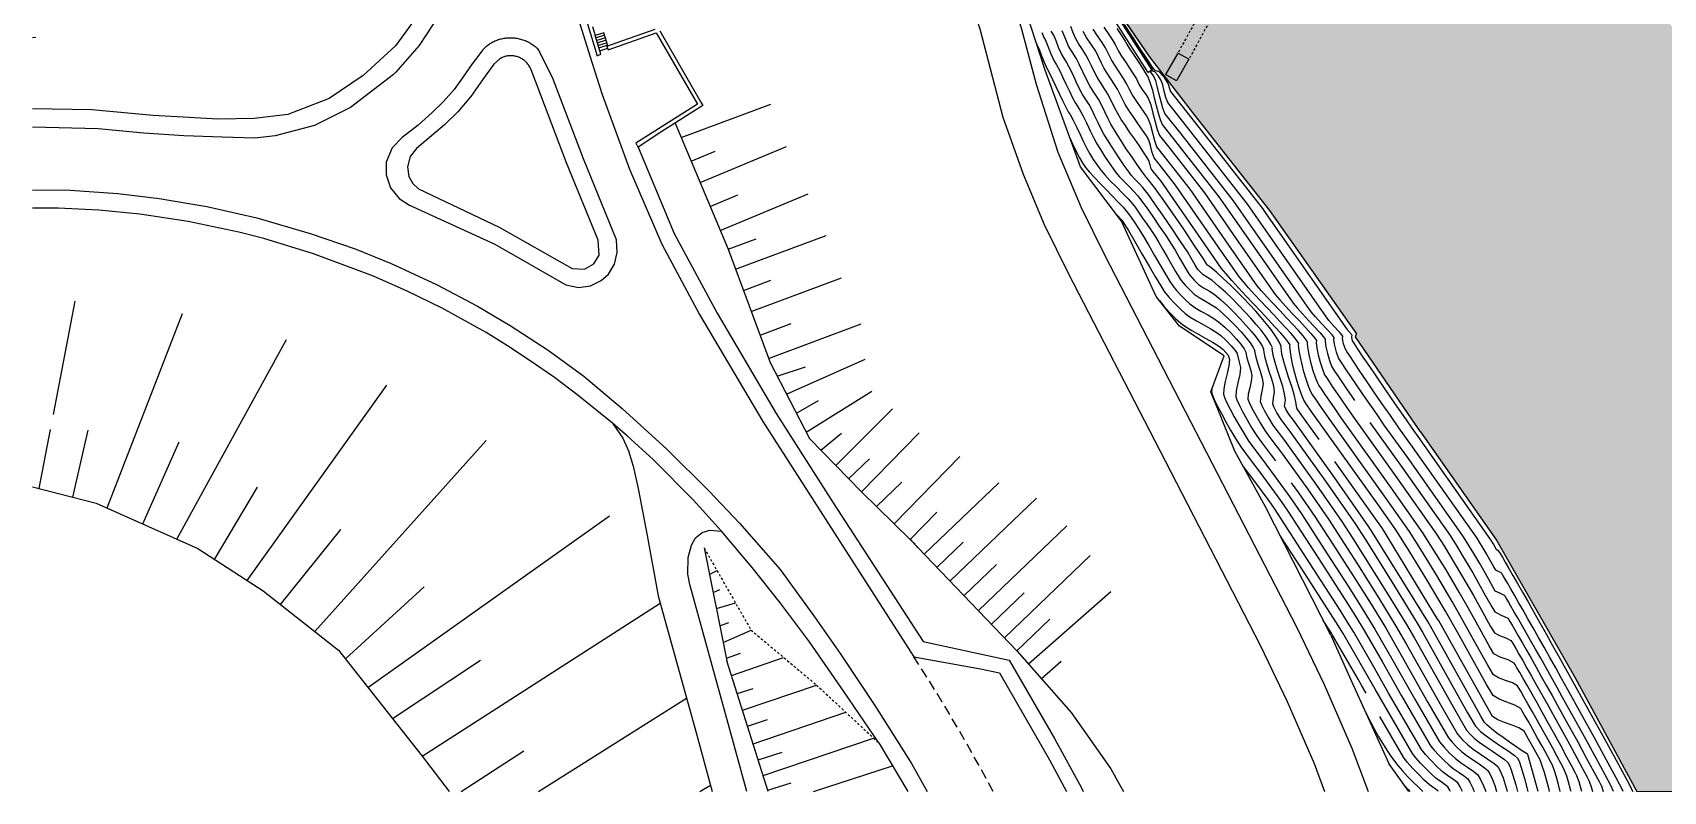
# Model space of a CAD drawing. Extents: x 62300 to 62638, y 108261 to 108784.
# Drawn here: x 62300 to 62508.2, y 108404 to 108500.8 of the extents above; entities that cross this region are included whole.
import ezdxf

# ---------------------------------------------------------------- set-up
doc = ezdxf.new("R2010")
doc.units = 0
doc.header["$MEASUREMENT"] = 0
doc.linetypes.add('DOT', pattern=[0.55, 0.3, -0.25])
doc.linetypes.add('TRATTEGGIATA2', pattern=[0.375, 0.25, -0.125])
for name, color, linetype in [('Bâti', 7, 'Continuous'), ('colore lago', 131, 'Continuous'), ('curve livello 5m', 7, 'Continuous'), ('Limite fiume', 6, 'Continuous'), ('pendenze', 2, 'Continuous'), ('SCALE', 2, 'Continuous'), ('Strade', 7, 'Continuous'), ('TalusHautBas', 7, 'Continuous'), ('VOIRIE', 7, 'Continuous')]:
    doc.layers.add(name, color=color, linetype=linetype)
doc.layers.add('Colori bordi', color=5, linetype='Continuous', plot=False)
doc.layers.add('no_plot', color=5, linetype='Continuous', plot=False)

msp = doc.modelspace()

# ---------------------------------------------------------------- hatches: boundary and pattern name
at = {"layer": 'colore lago', "linetype": 'Continuous', "lineweight": 0}
msp.add_hatch(color=256, dxfattribs=at).paths.add_polyline_path([(62547.915, 108426.777), (62544.897, 108437.007), (62544.493, 108444.651), (62545.356, 108452.699), (62543.608, 108459.606), (62537.06, 108468.431), (62530.397, 108473.862), (62527.61, 108478.063), (62523.513, 108483.362), (62517.305, 108489.509), (62515.162, 108489.283), (62513.59, 108490.987), (62513.852, 108495.246), (62504.852, 108507.641), (62496.282, 108519.444), (62493.401, 108518.757), (62485.503, 108525.16), (62484.758, 108528.288), (62471.397, 108544.28), (62471.521, 108544.381), (62471.307, 108544.63), (62466.582, 108550.14), (62461.323, 108555.669), (62452.234, 108564.908), (62445.975, 108571.355), (62438.597, 108578.993), (62431.968, 108586.051), (62422.759, 108596.383), (62419.614, 108600.43), (62408.579, 108615.912), (62402.883, 108625.049), (62402.431, 108624.768), (62397.589, 108621.762), (62392.271, 108618.46), (62379.582, 108610.581), (62385.62, 108600.92), (62400.115, 108577.726), (62397.691, 108576.2), (62399.555, 108573.013), (62400.542, 108570.997), (62402.182, 108566.645), (62403.779, 108562.376), (62405.518, 108558.228), (62408.196, 108552.888), (62411.192, 108547.807), (62415.156, 108541.54), (62417.677, 108537.481), (62418.985, 108535.375), (62423.804, 108527.74), (62427.401, 108522.066), (62428.917, 108522.33), (62431.999, 108520.483), (62435.209, 108517.103), (62435.248, 108508.375), (62442.532, 108497.745), (62448.327, 108490.271), (62457.902, 108478.106), (62469.007, 108462.331), (62468.89, 108461.981), (62477.152, 108449.843), (62486.864, 108436.011), (62496.889, 108418.536), (62504.8, 108403.974), (62555.468, 108403.974), (62553.625, 108410.285), (62549.503, 108421.578)])

# ---------------------------------------------------------------- linework, layer by layer
at = {"layer": 'Bâti', "color": 2, "linetype": 'Continuous'}
for p, q in [((62366.111, 108517.591), (62372.051, 108497.827)), ((62442.396, 108495.678), (62431.903, 108512.129)), ((62442.902, 108496.001), (62432.409, 108512.452)), ((62442.967, 108496.023), (62432.413, 108512.482)), ((62371.479, 108501.545), (62371.833, 108500.409)), ((62375.362, 108499.788), (62379.452, 108501.214)), ((62380.057, 108500.993), (62385.307, 108491.899)), ((62372.412, 108498.476), (62371.833, 108500.409)), ((62373.321, 108499.063), (62375.355, 108499.794)), ((62373.321, 108499.063), (62373.494, 108498.582)), ((62373.494, 108498.582), (62375.528, 108499.313)), ((62375.528, 108499.313), (62379.618, 108500.739)), ((62379.618, 108500.739), (62384.868, 108491.645)), ((62372.038, 108497.804), (62372.552, 108498.017)), ((62372.051, 108497.827), (62372.038, 108497.804)), ((62372.552, 108498.017), (62372.412, 108498.476)), ((62372.532, 108498.026), (62372.552, 108498.017)), ((62446.19, 108498.174), (62444.626, 108495.459)), ((62447.615, 108497.396), (62446.032, 108494.649)), ((62447.615, 108497.396), (62446.19, 108498.174)), ((62442.967, 108496.023), (62442.396, 108495.678)), ((62442.902, 108496.001), (62442.396, 108495.678)), ((62446.032, 108494.649), (62444.607, 108495.427)), ((62384.868, 108491.645), (62377.004, 108486.669)), ((62385.548, 108491.481), (62380.34, 108488.186)), ((62385.307, 108491.899), (62385.548, 108491.481))]:
    msp.add_line(p, q, dxfattribs=at)
at = {"layer": 'Bâti', "color": 2, "linetype": 'DOT'}
for p, q in [((62452.81, 108510.107), (62446.19, 108498.174)), ((62454.109, 108509.398), (62447.615, 108497.396))]:
    msp.add_line(p, q, dxfattribs=at)
at = {"layer": 'Bâti', "color": 2, "linetype": 'Continuous', "lineweight": 0}
msp.add_line((62377.004, 108486.669), (62377.282, 108486.188), dxfattribs=at)
at = {"layer": 'Bâti', "color": 2, "linetype": 'DOT'}
msp.add_lwpolyline([(62413.025, 108435.098), (62412.077, 108436.146)], dxfattribs=at)
at = {"layer": 'Colori bordi', "linetype": 'Continuous', "lineweight": 0, "flags": 128}
msp.add_lwpolyline([(62435.248, 108508.375), (62442.532, 108497.745), (62448.327, 108490.271), (62457.902, 108478.106), (62469.007, 108462.331), (62468.89, 108461.981), (62477.152, 108449.843), (62486.864, 108436.011), (62496.889, 108418.536), (62504.8, 108403.974), (62555.468, 108403.974)], dxfattribs=at)
at = {"layer": 'curve livello 5m', "color": 2, "flags": 128}
for points in [[(62464.217, 108448.849), (62461.797, 108452.235), (62461.408, 108452.784), (62461.389, 108452.809), (62461.372, 108452.842), (62461.376, 108452.866), (62461.269, 108453.68), (62461.041, 108454.62), (62460.733, 108455.644), (62460.384, 108456.712), (62460.034, 108457.782), (62459.721, 108458.816), (62459.487, 108459.77), (62459.369, 108460.606), (62459.389, 108460.753), (62459.216, 108461.171), (62458.929, 108461.681), (62458.538, 108462.273), (62458.054, 108462.934), (62457.485, 108463.655), (62456.843, 108464.423), (62456.137, 108465.228), (62455.378, 108466.058), (62454.574, 108466.903), (62453.737, 108467.751), (62452.876, 108468.591), (62452.001, 108469.411), (62451.122, 108470.201), (62450.249, 108470.95), (62449.99, 108471.11), (62449.838, 108471.272), (62449.537, 108471.778), (62448.297, 108473.674), (62446.947, 108475.688), (62445.583, 108477.676), (62444.307, 108479.496), (62443.216, 108481.004), (62442.409, 108482.059), (62442.199, 108482.282), (62441.675, 108482.975), (62441.044, 108483.861), (62440.345, 108484.88), (62439.617, 108485.974), (62438.901, 108487.082), (62438.237, 108488.144), (62437.663, 108489.102), (62437.3, 108489.791), (62436.873, 108490.667), (62436.442, 108491.554), (62436.065, 108492.276), (62435.72, 108492.823), (62435.299, 108493.456), (62434.961, 108493.995), (62434.549, 108494.791), (62434.083, 108495.767), (62433.617, 108496.744), (62433.205, 108497.54), (62432.69, 108498.339), (62432.224, 108499.07), (62431.965, 108499.676), (62431.692, 108500.403), (62431.433, 108501.01)], [(62438.429, 108501.303), (62439.012, 108500.418), (62439.463, 108499.685), (62439.463, 108499.685), (62439.545, 108499.517), (62439.973, 108498.817), (62440.523, 108497.977), (62441.116, 108497.087), (62441.671, 108496.24), (62442.11, 108495.524), (62442.11, 108495.524), (62442.182, 108495.381), (62442.402, 108495.05), (62442.68, 108494.332), (62442.941, 108493.451), (62443.191, 108492.478), (62443.437, 108491.481), (62443.683, 108490.532), (62443.938, 108489.699), (62444.205, 108489.053), (62444.205, 108489.053), (62445.901, 108486.912), (62451.449, 108479.836), (62454.6, 108475.281), (62460.912, 108466.262), (62461.435, 108465.648), (62462.126, 108464.89), (62462.896, 108464.068), (62463.658, 108463.258), (62464.324, 108462.538), (62464.808, 108461.985), (62465.022, 108461.677), (62465.022, 108461.677), (62464.986, 108461.417), (62465.084, 108460.697), (62465.281, 108459.824), (62465.538, 108458.946), (62465.816, 108458.215), (62465.816, 108458.215), (62465.935, 108458.017), (62466.206, 108457.602), (62466.61, 108456.998), (62467.126, 108456.236), (62467.734, 108455.344), (62468.415, 108454.353), (62468.753, 108453.862)], [(62438.403, 108477.54), (62439.065, 108476.836), (62439.187, 108476.66), (62439.881, 108475.535), (62440.714, 108474.121), (62441.616, 108472.563), (62442.515, 108471.004), (62443.338, 108469.59), (62444.014, 108468.464), (62444.47, 108467.772), (62444.47, 108467.772), (62445.062, 108467.049), (62445.789, 108466.246), (62446.527, 108465.497), (62447.149, 108464.934), (62447.149, 108464.934), (62447.78, 108464.488), (62448.573, 108464.011), (62449.444, 108463.521), (62450.311, 108463.033), (62451.089, 108462.563), (62451.696, 108462.128), (62451.696, 108462.128), (62452.386, 108461.502), (62453.024, 108460.838), (62453.513, 108460.244), (62453.757, 108459.828), (62453.757, 108459.828), (62453.753, 108459.795), (62453.981, 108458.917), (62454.205, 108458.05), (62454.205, 108458.05), (62454.11, 108457.169), (62453.869, 108456.113), (62453.643, 108455.097), (62453.594, 108454.334), (62453.594, 108454.334), (62453.738, 108453.909), (62454.052, 108453.227), (62454.501, 108452.358), (62455.046, 108451.37), (62455.651, 108450.333), (62456.278, 108449.318), (62456.278, 108449.318), (62456.942, 108448.419), (62458.102, 108446.89), (62458.669, 108446.133)], [(62470.712, 108451.04), (62474.825, 108445.286), (62480.943, 108436.619), (62481.721, 108435.385), (62482.8, 108433.615), (62483.857, 108431.841), (62484.585, 108430.557), (62485.49, 108428.927), (62486.281, 108427.509), (62486.665, 108426.86), (62487.484, 108426.477), (62488.304, 108426.094), (62488.393, 108425.966), (62488.58, 108425.661), (62488.857, 108425.193), (62489.216, 108424.578), (62489.647, 108423.831), (62490.143, 108422.967), (62490.694, 108422.002), (62491.291, 108420.95), (62491.926, 108419.827), (62492.591, 108418.649), (62493.275, 108417.429), (62493.972, 108416.185), (62494.672, 108414.93), (62495.981, 108412.569), (62497.243, 108410.275), (62498.381, 108408.189), (62499.317, 108406.456), (62499.974, 108405.219), (62500.272, 108404.62), (62500.49, 108403.974)], [(62493.645, 108403.974), (62493.537, 108404.401), (62493.265, 108405.425), (62492.991, 108406.379), (62492.714, 108407.241), (62492.435, 108407.994), (62492.435, 108407.994), (62492.114, 108408.6), (62491.484, 108409.745), (62491.484, 108409.745), (62490.981, 108410.641), (62490.581, 108411.344), (62490.403, 108411.641), (62490.403, 108411.641), (62489.74, 108412.062), (62488.862, 108412.416), (62487.913, 108412.749), (62487.036, 108413.104), (62486.376, 108413.524), (62486.376, 108413.524), (62482.067, 108421.167), (62479.464, 108425.797), (62479.441, 108425.837), (62478.848, 108426.793), (62472.315, 108437.506), (62471.465, 108438.709), (62466.22, 108446.047)], [(62460.679, 108443.354), (62461.598, 108442.072), (62463.7, 108439.058), (62463.7, 108439.058), (62466.36, 108434.94), (62468.588, 108431.49), (62470.861, 108427.86), (62472.692, 108424.88), (62474.34, 108422.033), (62478.125, 108415.299), (62480.747, 108410.794), (62481.208, 108410.245), (62481.82, 108409.599), (62482.399, 108409.048), (62483.013, 108408.575), (62483.813, 108408.025), (62484.642, 108407.469), (62485.343, 108406.978), (62485.758, 108406.623), (62486.008, 108406.2), (62486.344, 108405.491), (62486.666, 108404.708), (62486.884, 108403.974)], [(62470.225, 108416.505), (62469.68, 108417.442), (62469.215, 108418.269), (62465.942, 108423.924), (62465.804, 108424.147), (62464.757, 108425.768)], [(62479.415, 108403.974), (62479.379, 108404.031), (62478.904, 108404.38), (62478.331, 108404.787), (62477.657, 108405.411), (62476.906, 108406.162), (62476.157, 108406.953), (62475.49, 108407.702), (62474.987, 108408.322), (62471.962, 108413.521)]]:
    msp.add_lwpolyline(points, dxfattribs=at)
at = {"layer": 'Limite fiume', "color": 2, "linetype": 'Continuous'}
for p, q in [((62435.248, 108508.375), (62442.532, 108497.745)), ((62442.532, 108497.745), (62448.327, 108490.271)), ((62448.327, 108490.271), (62457.902, 108478.106)), ((62457.902, 108478.106), (62469.007, 108462.331)), ((62477.152, 108449.843), (62468.89, 108461.981)), ((62477.152, 108449.843), (62486.864, 108436.011)), ((62486.864, 108436.011), (62496.889, 108418.536)), ((62496.889, 108418.536), (62504.8, 108403.974))]:
    msp.add_line(p, q, dxfattribs=at)
at = {"layer": 'Limite fiume', "color": 2, "linetype": 'Continuous', "flags": 128}
msp.add_lwpolyline([(62468.89, 108461.981), (62468.899, 108462.158), (62469.007, 108462.331)], dxfattribs=at)
at = {"layer": 'no_plot', "flags": 128}
for points in [[(62428.816, 108500.807), (62429.097, 108500.162), (62429.259, 108499.909), (62429.616, 108499.072), (62429.993, 108498.069), (62430.35, 108497.231), (62430.703, 108496.682), (62431.069, 108495.989), (62431.481, 108495.148), (62431.915, 108494.234), (62432.349, 108493.319), (62432.76, 108492.479), (62433.127, 108491.786), (62433.647, 108490.976), (62434.055, 108490.205), (62434.522, 108489.256), (62435.006, 108488.253), (62435.464, 108487.323), (62435.856, 108486.591), (62436.303, 108485.852), (62436.829, 108485.027), (62437.376, 108484.205), (62437.884, 108483.474), (62438.296, 108482.921), (62438.751, 108482.403), (62439.345, 108481.787), (62439.99, 108481.134), (62440.595, 108480.508), (62441.072, 108479.97), (62441.561, 108479.33), (62442.223, 108478.414), (62442.998, 108477.31), (62443.825, 108476.104), (62444.645, 108474.882), (62445.397, 108473.731), (62445.837, 108473.008), (62446.372, 108472.089), (62446.917, 108471.145), (62447.385, 108470.349), (62447.691, 108469.872), (62448.263, 108469.209), (62448.854, 108468.639), (62449.472, 108468.239), (62450.227, 108467.814), (62450.828, 108467.421), (62451.673, 108466.689), (62452.52, 108465.907), (62453.352, 108465.096), (62454.149, 108464.277), (62454.892, 108463.472), (62455.562, 108462.701), (62456.141, 108461.985), (62456.608, 108461.346), (62456.947, 108460.805), (62457.136, 108460.383), (62457.123, 108460.282), (62457.25, 108459.493), (62457.505, 108458.575), (62457.823, 108457.594), (62458.14, 108456.616), (62458.389, 108455.71), (62458.507, 108454.94), (62458.372, 108454.157), (62458.261, 108453.439), (62458.446, 108452.992), (62458.847, 108452.241), (62459.345, 108451.413), (62459.839, 108450.751), (62460.483, 108449.896), (62465.039, 108443.539), (62468.867, 108438.05), (62469.625, 108436.878), (62470.259, 108435.895), (62473.85, 108430.162), (62476.742, 108425.454), (62477.414, 108424.292), (62483.192, 108414.013), (62484.202, 108412.277), (62484.839, 108411.604), (62485.538, 108411.057), (62486.446, 108410.424), (62487.432, 108409.761), (62488.37, 108409.128), (62489.13, 108408.581), (62489.585, 108408.178), (62489.808, 108407.707), (62490.434, 108405.602), (62490.884, 108403.974)], [(62492.187, 108403.974), (62490.868, 108408.668), (62490.847, 108408.708), (62490.822, 108408.75), (62490.718, 108408.799), (62490.074, 108409.198), (62489.329, 108409.691), (62488.528, 108410.247), (62487.716, 108410.833), (62486.936, 108411.418), (62486.234, 108411.97), (62485.652, 108412.456), (62485.652, 108412.456), (62485.354, 108412.771), (62484.881, 108413.585), (62478.439, 108425.044), (62478.091, 108425.645), (62474.846, 108430.929), (62470.816, 108437.364), (62470.816, 108437.364), (62470.713, 108437.524), (62470.59, 108437.714), (62466.186, 108444.028), (62460.945, 108451.34), (62460.945, 108451.34), (62460.367, 108452.111), (62460.002, 108452.735), (62459.816, 108453.14), (62459.816, 108453.14), (62459.942, 108453.903), (62459.829, 108454.699), (62459.59, 108455.626), (62459.275, 108456.635), (62458.932, 108457.672), (62458.614, 108458.687), (62458.368, 108459.628), (62458.246, 108460.444), (62458.246, 108460.444), (62458.263, 108460.568), (62458.082, 108460.988), (62457.773, 108461.512), (62457.348, 108462.125), (62456.821, 108462.813), (62456.206, 108463.559), (62455.515, 108464.35), (62454.762, 108465.17), (62453.96, 108466.005), (62453.124, 108466.838), (62452.266, 108467.656), (62451.4, 108468.444), (62450.539, 108469.186), (62450.539, 108469.186), (62449.986, 108469.528), (62449.422, 108469.875), (62449.422, 108469.875), (62448.764, 108470.572), (62448.422, 108471.128), (62447.915, 108472.005), (62447.467, 108472.754), (62447.467, 108472.754), (62446.471, 108474.278), (62445.386, 108475.896), (62444.291, 108477.493), (62443.265, 108478.955), (62442.388, 108480.167), (62441.74, 108481.014), (62441.74, 108481.014), (62441.272, 108481.525), (62440.7, 108482.106), (62440.248, 108482.602), (62440.248, 108482.602), (62439.845, 108483.134), (62439.359, 108483.815), (62438.822, 108484.599), (62438.262, 108485.44), (62437.712, 108486.292), (62437.201, 108487.11), (62436.759, 108487.846), (62436.759, 108487.846), (62436.422, 108488.478), (62436.027, 108489.279), (62435.61, 108490.143), (62435.208, 108490.961), (62434.856, 108491.626), (62434.856, 108491.626), (62434.447, 108492.262), (62434.044, 108492.89), (62434.044, 108492.89), (62433.659, 108493.625), (62433.225, 108494.524), (62432.773, 108495.477), (62432.339, 108496.377), (62431.954, 108497.111), (62431.954, 108497.111), (62431.604, 108497.654), (62431.287, 108498.151), (62431.287, 108498.151), (62430.979, 108498.873), (62430.654, 108499.737), (62430.346, 108500.459), (62430.346, 108500.459), (62430.025, 108500.96)], [(62495.019, 108403.974), (62494.79, 108404.85), (62494.53, 108405.77), (62494.268, 108406.6), (62494.003, 108407.319), (62494.003, 108407.319), (62493.806, 108407.704), (62493.368, 108408.518), (62492.777, 108409.598), (62492.122, 108410.782), (62492.122, 108410.782), (62491.514, 108411.868), (62490.945, 108412.877), (62490.466, 108413.717), (62490.128, 108414.298), (62489.983, 108414.531), (62489.983, 108414.531), (62489.218, 108414.984), (62488.207, 108415.362), (62487.196, 108415.739), (62486.434, 108416.191), (62486.434, 108416.191), (62485.602, 108417.596), (62483.889, 108420.668), (62481.928, 108424.199), (62480.351, 108426.98), (62480.351, 108426.98), (62478.062, 108430.822), (62475.725, 108434.655), (62474.04, 108437.329), (62474.04, 108437.329), (62472.137, 108440.025), (62463.227, 108452.489), (62462.59, 108453.411), (62462.278, 108453.88), (62462.278, 108453.88), (62461.978, 108454.607), (62461.679, 108455.453), (62461.392, 108456.378), (62461.126, 108457.341), (62460.893, 108458.302), (62460.703, 108459.22), (62460.566, 108460.056), (62460.493, 108460.768), (62460.493, 108460.768), (62460.516, 108460.937), (62460.331, 108461.248), (62459.924, 108461.759), (62459.332, 108462.438), (62458.591, 108463.252), (62457.738, 108464.169), (62456.812, 108465.155), (62455.847, 108466.179), (62454.883, 108467.207), (62453.955, 108468.207), (62453.1, 108469.145), (62452.356, 108469.99), (62451.759, 108470.707), (62451.759, 108470.707), (62450.821, 108472.047), (62444.063, 108481.816), (62443.104, 108483.039), (62442.81, 108483.41), (62442.656, 108483.915), (62442.499, 108484.446), (62442.499, 108484.446), (62442.24, 108484.906), (62441.824, 108485.549), (62441.297, 108486.323), (62440.703, 108487.177), (62440.088, 108488.059), (62439.496, 108488.918), (62438.974, 108489.701), (62438.567, 108490.358), (62438.567, 108490.358), (62438.162, 108491.142), (62437.693, 108492.11), (62437.274, 108492.926), (62437.274, 108492.926), (62436.838, 108493.618), (62436.305, 108494.418), (62435.878, 108495.099), (62435.878, 108495.099), (62435.545, 108495.744), (62435.167, 108496.534), (62434.79, 108497.324), (62434.457, 108497.969), (62434.457, 108497.969), (62434.035, 108498.636), (62433.523, 108499.403), (62433.16, 108499.989), (62433.16, 108499.989), (62432.84, 108500.774), (62432.52, 108501.56)], [(62496.392, 108403.974), (62496.375, 108404.045), (62496.109, 108405.021), (62495.841, 108405.898), (62495.57, 108406.644), (62495.57, 108406.644), (62495.42, 108406.945), (62495.091, 108407.566), (62494.621, 108408.436), (62494.05, 108409.482), (62493.416, 108410.634), (62492.759, 108411.819), (62492.759, 108411.819), (62492.108, 108412.985), (62491.475, 108414.11), (62490.888, 108415.147), (62490.376, 108416.045), (62489.965, 108416.757), (62489.685, 108417.232), (62489.563, 108417.422), (62489.563, 108417.422), (62488.901, 108417.814), (62488.026, 108418.14), (62487.151, 108418.467), (62486.492, 108418.859), (62486.492, 108418.859), (62485.771, 108420.074), (62484.29, 108422.733), (62482.593, 108425.789), (62481.227, 108428.195), (62479.246, 108431.52), (62477.224, 108434.837), (62475.766, 108437.151), (62475.766, 108437.151), (62472.809, 108441.34), (62465.093, 108452.135), (62464.408, 108453.121), (62463.798, 108454.009), (62463.353, 108454.668), (62463.163, 108454.964), (62463.163, 108454.964), (62462.866, 108455.693), (62462.572, 108456.55), (62462.294, 108457.483), (62462.046, 108458.44), (62461.841, 108459.368), (62461.693, 108460.216), (62461.616, 108460.931), (62461.616, 108460.931), (62461.642, 108461.122), (62461.482, 108461.391), (62461.129, 108461.835), (62460.615, 108462.423), (62459.973, 108463.13), (62459.233, 108463.925), (62458.43, 108464.781), (62457.593, 108465.669), (62456.756, 108466.56), (62455.951, 108467.427), (62455.21, 108468.241), (62454.565, 108468.974), (62454.047, 108469.596), (62454.047, 108469.596), (62451.766, 108472.856), (62445.909, 108481.321), (62443.803, 108484.008), (62443.159, 108484.821), (62442.93, 108485.498), (62442.711, 108486.369), (62442.475, 108487.097), (62442.475, 108487.097), (62442.183, 108487.599), (62441.698, 108488.325), (62441.102, 108489.183), (62440.478, 108490.08), (62439.907, 108490.921), (62439.471, 108491.614), (62439.471, 108491.614), (62439.161, 108492.212), (62438.803, 108492.953), (62438.483, 108493.575), (62438.483, 108493.575), (62438.108, 108494.18), (62437.633, 108494.897), (62437.161, 108495.611), (62436.795, 108496.204), (62436.795, 108496.204), (62436.446, 108496.891), (62436.057, 108497.71), (62435.708, 108498.398), (62435.708, 108498.398), (62435.185, 108499.227), (62434.548, 108500.18), (62434.097, 108500.908)], [(62497.762, 108403.974), (62497.693, 108404.239), (62497.417, 108405.182), (62497.138, 108405.97), (62497.138, 108405.97), (62496.938, 108406.37), (62496.5, 108407.196), (62495.874, 108408.354), (62495.114, 108409.747), (62494.271, 108411.279), (62493.397, 108412.856), (62493.397, 108412.856), (62492.722, 108414.065), (62492.057, 108415.25), (62491.419, 108416.382), (62490.826, 108417.428), (62490.295, 108418.359), (62489.843, 108419.143), (62489.49, 108419.751), (62489.25, 108420.151), (62489.143, 108420.313), (62489.143, 108420.313), (62488.349, 108420.739), (62487.342, 108421.1), (62486.55, 108421.526), (62486.55, 108421.526), (62485.941, 108422.552), (62484.69, 108424.798), (62483.257, 108427.378), (62482.104, 108429.411), (62482.104, 108429.411), (62480.431, 108432.219), (62478.723, 108435.02), (62477.492, 108436.974), (62477.492, 108436.974), (62473.481, 108442.655), (62466.958, 108451.78), (62466.264, 108452.778), (62465.6, 108453.74), (62465.005, 108454.608), (62464.521, 108455.321), (62464.189, 108455.82), (62464.047, 108456.047), (62464.047, 108456.047), (62463.754, 108456.778), (62463.467, 108457.647), (62463.204, 108458.582), (62462.983, 108459.515), (62462.822, 108460.375), (62462.74, 108461.093), (62462.74, 108461.093), (62462.769, 108461.307), (62462.585, 108461.599), (62462.175, 108462.097), (62461.584, 108462.758), (62460.859, 108463.542), (62460.047, 108464.406), (62459.196, 108465.31), (62458.353, 108466.211), (62457.563, 108467.068), (62456.875, 108467.84), (62456.335, 108468.485), (62456.335, 108468.485), (62452.711, 108473.664), (62447.756, 108480.826), (62444.502, 108484.976), (62443.508, 108486.231), (62443.239, 108486.968), (62442.985, 108487.947), (62442.729, 108488.946), (62442.45, 108489.748), (62442.45, 108489.748), (62442.094, 108490.33), (62441.502, 108491.19), (62440.865, 108492.109), (62440.374, 108492.869), (62440.374, 108492.869), (62440.037, 108493.538), (62439.692, 108494.225), (62439.692, 108494.225), (62439.252, 108494.934), (62438.695, 108495.776), (62438.142, 108496.613), (62437.712, 108497.308), (62437.712, 108497.308), (62437.336, 108498.067), (62436.96, 108498.827), (62436.96, 108498.827), (62436.517, 108499.539), (62435.948, 108500.394), (62435.404, 108501.216)], [(62436.768, 108501.478), (62437.305, 108500.675), (62437.816, 108499.899), (62438.211, 108499.256), (62438.629, 108498.413), (62439.008, 108497.792), (62439.495, 108497.048), (62440.02, 108496.26), (62440.512, 108495.509), (62440.901, 108494.875), (62441.278, 108494.125), (62441.663, 108493.539), (62442.129, 108492.868), (62442.426, 108492.399), (62442.731, 108491.562), (62443.013, 108490.516), (62443.286, 108489.413), (62443.563, 108488.404), (62443.856, 108487.642), (62445.202, 108485.944), (62449.602, 108480.331), (62453.656, 108474.472), (62458.623, 108467.374), (62459.197, 108466.696), (62459.945, 108465.868), (62460.793, 108464.958), (62461.665, 108464.031), (62462.487, 108463.155), (62463.182, 108462.395), (62463.677, 108461.819), (62463.895, 108461.492), (62463.863, 108461.255), (62463.952, 108460.535), (62464.129, 108459.664), (62464.368, 108458.741), (62464.644, 108457.863), (62464.932, 108457.131), (62465.077, 108456.895), (62465.416, 108456.383), (62465.914, 108455.645), (62466.538, 108454.73), (62467.254, 108453.688), (62468.027, 108452.57), (62468.824, 108451.426), (62474.153, 108443.971), (62479.217, 108436.797), (62480.222, 108435.202), (62481.615, 108432.917), (62482.98, 108430.626), (62483.921, 108428.968), (62485.09, 108426.862), (62486.111, 108425.03), (62486.607, 108424.193), (62487.254, 108423.845), (62488.076, 108423.551), (62488.724, 108423.203), (62488.82, 108423.061), (62489.03, 108422.715), (62489.34, 108422.187), (62489.74, 108421.496), (62490.218, 108420.665), (62490.76, 108419.714), (62491.356, 108418.664), (62491.994, 108417.535), (62492.661, 108416.35), (62493.345, 108415.129), (62494.034, 108413.893), (62495.126, 108411.924), (62496.179, 108410.011), (62497.128, 108408.272), (62497.909, 108406.826), (62498.456, 108405.794), (62498.705, 108405.295), (62498.962, 108404.561), (62499.129, 108403.974)], [(62501.826, 108403.974), (62501.492, 108404.644), (62500.726, 108406.087), (62499.635, 108408.107), (62498.308, 108410.539), (62496.836, 108413.215), (62495.31, 108415.967), (62495.31, 108415.967), (62494.602, 108417.235), (62493.897, 108418.497), (62493.2, 108419.739), (62492.517, 108420.951), (62491.857, 108422.122), (62491.224, 108423.239), (62490.626, 108424.291), (62490.069, 108425.267), (62489.561, 108426.155), (62489.106, 108426.943), (62488.713, 108427.62), (62488.388, 108428.174), (62488.137, 108428.594), (62487.967, 108428.868), (62487.884, 108428.984), (62487.884, 108428.984), (62487.303, 108429.256), (62486.723, 108429.527), (62486.723, 108429.527), (62486.451, 108429.987), (62485.891, 108430.992), (62485.249, 108432.147), (62484.733, 108433.057), (62484.733, 108433.057), (62483.984, 108434.313), (62483.22, 108435.567), (62482.669, 108436.442), (62482.669, 108436.442), (62475.497, 108446.602), (62472.555, 108450.717), (62471.622, 108452.057), (62470.703, 108453.382), (62469.823, 108454.659), (62469.005, 108455.85), (62468.274, 108456.921), (62467.654, 108457.837), (62467.169, 108458.562), (62466.844, 108459.061), (62466.701, 108459.299), (62466.701, 108459.299), (62466.438, 108460.021), (62466.22, 108460.866), (62466.11, 108461.579), (62466.11, 108461.579), (62466.148, 108461.862), (62465.876, 108462.224), (62465.273, 108462.886), (62464.511, 108463.696), (62463.762, 108464.502), (62463.2, 108465.151), (62463.2, 108465.151), (62455.545, 108476.089), (62453.295, 108479.341), (62446.6, 108487.88), (62444.554, 108490.464), (62444.283, 108491.134), (62444.047, 108491.963), (62443.829, 108492.872), (62443.61, 108493.783), (62443.374, 108494.615), (62443.103, 108495.289), (62443.103, 108495.289), (62442.763, 108495.724), (62442.564, 108495.78), (62442.668, 108495.846), (62442.772, 108495.913), (62442.921, 108496.008), (62442.727, 108496.31), (62442.264, 108497.036), (62442.168, 108497.186), (62441.936, 108497.55), (62441.839, 108497.7), (62441.607, 108498.064), (62441.224, 108498.661), (62440.293, 108500.121), (62439.914, 108500.712), (62438.979, 108502.177)], [(62439.346, 108501.84), (62440.41, 108500.194), (62441.438, 108498.602), (62441.845, 108498.006), (62442.103, 108497.607), (62442.359, 108497.211), (62442.865, 108496.429), (62443.213, 108495.988), (62443.635, 108495.87), (62443.725, 108495.844), (62444.348, 108495.192), (62444.956, 108494.269), (62445.103, 108493.777), (62445.251, 108493.286), (62447.999, 108489.817), (62456.988, 108478.351), (62457.434, 108477.706), (62467.776, 108462.929), (62468.401, 108462.232), (62468.356, 108461.904), (62468.47, 108461.466), (62468.66, 108461.149), (62469.095, 108460.483), (62469.743, 108459.515), (62470.571, 108458.292), (62471.546, 108456.862), (62472.638, 108455.271), (62473.813, 108453.567), (62475.04, 108451.797), (62476.286, 108450.007), (62476.84, 108449.233), (62486.12, 108436.087), (62486.486, 108435.487), (62486.839, 108434.861), (62487.045, 108434.765), (62487.141, 108434.631), (62487.336, 108434.318), (62487.624, 108433.839), (62487.997, 108433.206), (62488.448, 108432.431), (62488.971, 108431.526), (62489.558, 108430.504), (62490.203, 108429.376), (62490.897, 108428.156), (62491.636, 108426.855), (62492.41, 108425.486), (62493.214, 108424.06), (62494.041, 108422.591), (62494.883, 108421.089), (62495.733, 108419.569), (62496.585, 108418.041), (62498.545, 108414.505), (62500.437, 108411.067), (62502.142, 108407.943), (62503.544, 108405.347), (62504.272, 108403.974)], [(62503.056, 108403.974), (62503.009, 108404.069), (62502.135, 108405.717), (62500.888, 108408.025), (62499.372, 108410.803), (62497.691, 108413.86), (62495.947, 108417.004), (62495.947, 108417.004), (62495.19, 108418.363), (62494.434, 108419.715), (62493.685, 108421.049), (62492.95, 108422.356), (62492.235, 108423.623), (62491.546, 108424.841), (62490.89, 108425.998), (62490.272, 108427.083), (62489.699, 108428.085), (62489.177, 108428.994), (62488.713, 108429.799), (62488.311, 108430.488), (62487.98, 108431.051), (62487.724, 108431.477), (62487.55, 108431.755), (62487.465, 108431.875), (62487.465, 108431.875), (62486.781, 108432.194), (62486.524, 108432.638), (62486.037, 108433.514), (62485.61, 108434.272), (62485.61, 108434.272), (62485.169, 108435.012), (62484.719, 108435.75), (62484.395, 108436.265), (62484.395, 108436.265), (62476.168, 108447.917), (62474.421, 108450.362), (62473.331, 108451.927), (62472.258, 108453.475), (62471.23, 108454.965), (62470.276, 108456.356), (62469.422, 108457.607), (62468.699, 108458.676), (62468.132, 108459.523), (62467.752, 108460.105), (62467.585, 108460.382), (62467.585, 108460.382), (62467.358, 108461.065), (62467.233, 108461.741), (62467.233, 108461.741), (62467.274, 108462.047), (62466.882, 108462.519), (62466.125, 108463.326), (62465.488, 108464.04), (62465.488, 108464.04), (62456.49, 108476.897), (62455.141, 108478.846), (62447.3, 108488.849), (62444.902, 108491.875), (62444.667, 108492.519), (62444.466, 108493.325), (62444.266, 108494.132), (62444.029, 108494.779), (62444.029, 108494.779), (62443.641, 108495.368), (62443.244, 108495.784), (62443.244, 108495.784), (62442.985, 108495.857), (62442.785, 108495.913), (62442.946, 108496.016), (62442.499, 108496.714), (62442.288, 108497.045), (62442.064, 108497.393), (62441.959, 108497.559), (62441.735, 108497.907), (62441.629, 108498.073), (62440.741, 108499.458), (62440.312, 108500.13), (62439.429, 108501.508)], [(62428.038, 108499.69), (62428.169, 108499.364), (62428.172, 108499.359), (62428.473, 108498.676), (62428.793, 108497.835), (62429.112, 108496.994), (62429.413, 108496.312), (62429.451, 108496.253), (62429.805, 108495.589), (62430.199, 108494.793), (62430.618, 108493.918), (62431.044, 108493.016), (62431.462, 108492.141), (62431.856, 108491.345), (62432.21, 108490.681), (62432.438, 108490.327), (62432.819, 108489.613), (62433.253, 108488.742), (62433.71, 108487.797), (62434.164, 108486.858), (62434.587, 108486.011), (62434.952, 108485.335), (62435.404, 108484.602), (62435.92, 108483.826), (62436.345, 108483.24), (62436.882, 108482.621), (62437.575, 108481.892), (62438.349, 108481.106), (62439.128, 108480.314), (62439.838, 108479.57), (62440.403, 108478.925), (62440.734, 108478.492), (62441.181, 108477.874), (62441.705, 108477.127), (62442.264, 108476.311), (62442.818, 108475.485), (62443.327, 108474.707), (62443.759, 108474.007), (62444.278, 108473.126), (62444.84, 108472.155), (62445.4, 108471.185), (62445.912, 108470.304), (62446.333, 108469.603), (62446.617, 108469.172), (62447.131, 108468.556), (62447.749, 108467.902), (62448.285, 108467.404), (62448.916, 108466.98), (62449.715, 108466.524), (62450.507, 108466.072), (62451.117, 108465.657), (62451.937, 108464.94), (62452.755, 108464.17), (62453.542, 108463.377), (62454.269, 108462.594), (62454.908, 108461.852), (62455.431, 108461.185), (62455.807, 108460.622), (62456.01, 108460.198), (62455.999, 108460.12), (62456.131, 108459.372), (62456.392, 108458.494), (62456.693, 108457.576), (62456.949, 108456.707), (62457.073, 108455.976), (62456.973, 108455.239), (62456.773, 108454.39), (62456.705, 108453.737), (62456.875, 108453.292), (62457.251, 108452.546), (62457.759, 108451.64), (62458.323, 108450.714), (62458.723, 108450.173), (62459.422, 108449.251), (62460.021, 108448.452), (62463.892, 108443.05), (62467.145, 108438.386), (62468.536, 108436.232), (62469.702, 108434.427), (62472.853, 108429.394), (62475.392, 108425.263), (62476.389, 108423.539), (62481.503, 108414.442), (62483.05, 108411.783), (62483.499, 108411.268), (62484.025, 108410.752), (62484.657, 108410.258), (62485.476, 108409.687), (62486.366, 108409.089), (62487.213, 108408.517), (62487.899, 108408.023), (62488.31, 108407.659), (62488.515, 108407.284), (62488.761, 108406.708), (62489.328, 108404.799), (62489.556, 108403.974)], [(62432.397, 108487.358), (62432.743, 108486.601), (62433.185, 108485.7), (62433.646, 108484.808), (62434.048, 108484.079), (62434.394, 108483.56), (62434.901, 108482.965), (62435.537, 108482.279), (62436.261, 108481.531), (62437.031, 108480.75), (62437.805, 108479.966), (62438.541, 108479.206), (62439.198, 108478.502), (62439.734, 108477.88), (62440.139, 108477.333), (62440.704, 108476.519), (62441.257, 108475.684), (62441.82, 108474.771), (62442.496, 108473.623), (62443.228, 108472.359), (62443.957, 108471.094), (62444.625, 108469.947), (62445.173, 108469.034), (62445.544, 108468.472), (62446.024, 108467.885), (62446.614, 108467.234), (62447.212, 108466.626), (62447.717, 108466.169), (62448.349, 108465.731), (62449.151, 108465.262), (62450.006, 108464.784), (62450.797, 108464.32), (62451.406, 108463.892), (62452.184, 108463.204), (62452.947, 108462.46), (62453.646, 108461.716), (62454.235, 108461.024), (62454.663, 108460.438), (62454.884, 108460.013), (62454.876, 108459.957), (62455.01, 108459.276), (62455.262, 108458.476), (62455.512, 108457.68), (62455.639, 108457.013), (62455.563, 108456.308), (62455.37, 108455.461), (62455.189, 108454.647), (62455.15, 108454.035), (62455.305, 108453.601), (62455.649, 108452.885), (62456.131, 108451.985), (62456.699, 108450.996), (62457.3, 108450.016), (62457.832, 108449.296), (62458.762, 108448.071), (62459.558, 108447.007), (62462.745, 108442.561), (62465.423, 108438.722), (62467.448, 108435.586), (62469.145, 108432.958), (62471.857, 108428.627), (62474.042, 108425.072), (62475.364, 108422.786), (62479.814, 108414.87), (62481.898, 108411.288), (62482.503, 108410.595), (62483.212, 108409.9), (62483.911, 108409.362), (62484.822, 108408.736), (62485.764, 108408.104), (62486.561, 108407.546), (62487.034, 108407.141), (62487.343, 108406.576), (62487.713, 108405.708), (62488.222, 108403.996), (62488.228, 108403.974)], [(62443.84, 108466.602), (62444.407, 108465.894), (62445.139, 108465.083), (62445.906, 108464.306), (62446.58, 108463.698), (62447.209, 108463.247), (62447.99, 108462.766), (62448.86, 108462.27), (62449.757, 108461.769), (62450.618, 108461.276), (62451.382, 108460.804), (62451.985, 108460.364), (62452.631, 108459.643), (62452.629, 108459.633), (62452.771, 108459.086), (62452.701, 108458.267), (62452.493, 108457.28), (62452.247, 108456.258), (62452.063, 108455.331), (62452.039, 108454.632), (62452.172, 108454.217), (62452.462, 108453.566), (62452.878, 108452.732), (62453.394, 108451.768), (62453.981, 108450.726), (62454.611, 108449.659), (62455.256, 108448.62), (62456.052, 108447.542), (62457.442, 108445.709), (62458.634, 108444.119), (62460.451, 108441.583), (62461.978, 108439.394), (62465.272, 108434.294), (62468.031, 108430.021), (62469.865, 108427.093), (62471.342, 108424.689), (62473.315, 108421.28), (62476.436, 108415.728), (62479.595, 108410.299), (62480.151, 108409.639), (62480.888, 108408.86), (62481.585, 108408.196), (62482.278, 108407.673), (62483.168, 108407.071), (62483.991, 108406.508), (62484.482, 108406.104), (62484.795, 108405.576), (62485.216, 108404.688), (62485.509, 108403.974)], [(62450.545, 108455.304), (62450.483, 108454.93), (62450.609, 108454.523), (62450.877, 108453.9), (62451.264, 108453.101), (62451.75, 108452.169), (62452.312, 108451.144), (62452.928, 108450.067), (62453.576, 108448.979), (62454.234, 108447.921), (62455.161, 108446.665), (62456.782, 108444.529), (62458.172, 108442.675), (62459.304, 108441.095), (62460.256, 108439.73), (62464.184, 108433.648), (62467.475, 108428.552), (62468.869, 108426.326), (62469.992, 108424.498), (62472.29, 108420.528), (62474.747, 108416.156), (62478.443, 108409.805), (62478.901, 108409.249), (62479.514, 108408.576), (62480.174, 108407.903), (62480.772, 108407.343), (62481.354, 108406.904), (62482.102, 108406.398), (62482.793, 108405.926), (62483.206, 108405.586), (62483.47, 108405.163), (62483.828, 108404.452), (62484.043, 108403.974)], [(62482.54, 108403.974), (62482.238, 108404.573), (62481.93, 108405.068), (62481.93, 108405.068), (62481.425, 108405.462), (62480.626, 108406.001), (62479.958, 108406.491), (62479.958, 108406.491), (62479.274, 108407.132), (62478.518, 108407.903), (62477.815, 108408.674), (62477.291, 108409.31), (62477.291, 108409.31), (62473.058, 108416.585), (62471.265, 108419.775), (62468.642, 108424.307), (62467.873, 108425.559), (62466.918, 108427.084), (62466.918, 108427.084), (62463.096, 108433.002), (62458.533, 108440.066), (62458.157, 108440.606), (62457.709, 108441.231), (62457.709, 108441.231), (62456.136, 108443.349), (62454.541, 108445.452)], [(62481.007, 108403.974), (62480.923, 108404.134), (62480.655, 108404.549), (62480.655, 108404.549), (62479.97, 108405.053), (62479.145, 108405.639), (62479.145, 108405.639), (62478.539, 108406.2), (62477.863, 108406.875), (62477.19, 108407.586), (62476.591, 108408.259), (62476.139, 108408.816), (62476.139, 108408.816), (62471.369, 108417.013), (62470.24, 108419.022), (62467.292, 108424.115), (62466.876, 108424.792), (62466.361, 108425.615), (62466.361, 108425.615), (62462.007, 108432.356), (62459.296, 108436.554)], [(62470.028, 108414.37), (62470.363, 108413.651), (62470.784, 108412.826), (62471.267, 108411.935), (62471.789, 108411.016), (62472.33, 108410.107), (62472.866, 108409.248), (62473.375, 108408.475), (62473.835, 108407.827), (62474.282, 108407.27), (62474.864, 108406.605), (62475.53, 108405.885), (62476.228, 108405.163), (62476.908, 108404.496), (62477.475, 108403.974)], [(62475.134, 108404.743), (62475.602, 108404.196), (62475.811, 108403.974)]]:
    msp.add_lwpolyline(points, dxfattribs=at)
at = {"layer": 'pendenze', "linetype": 'Continuous'}
for p, q in [((62382.79, 108487.416), (62394.259, 108491.675)), ((62385.212, 108481.65), (62396.22, 108486.273)), ((62384.064, 108484.383), (62387.119, 108485.666)), ((62386.499, 108478.585), (62390.043, 108480.073)), ((62387.787, 108475.521), (62399.004, 108480.232)), ((62388.789, 108473.134), (62392.354, 108474.488)), ((62389.727, 108470.609), (62401.32, 108474.914)), ((62390.734, 108467.896), (62394.218, 108469.19)), ((62391.733, 108465.206), (62403.256, 108469.484)), ((62302.646, 108452.047), (62305.423, 108466.518)), ((62309.526, 108440.134), (62319.13, 108464.93)), ((62392.859, 108462.173), (62396.855, 108463.657)), ((62393.958, 108459.213), (62405.787, 108463.606)), ((62318.415, 108436.146), (62332.393, 108461.626)), ((62395.055, 108456.956), (62398.68, 108458.136)), ((62396.259, 108454.635), (62406.272, 108459.11)), ((62327.392, 108430.876), (62345.214, 108455.795)), ((62398.766, 108449.803), (62407.148, 108455.022)), ((62397.498, 108452.246), (62400.335, 108453.854)), ((62402.546, 108445.548), (62409.781, 108452.783)), ((62300.835, 108442.605), (62302.279, 108450.132)), ((62305.152, 108441.515), (62307.105, 108450.047)), ((62400.618, 108447.522), (62403.254, 108449.669)), ((62405.826, 108442.19), (62413.188, 108449.734)), ((62314.073, 108438.094), (62318.703, 108448.586)), ((62336.045, 108424.354), (62357.882, 108448.739)), ((62410.001, 108438.116), (62418.379, 108446.701)), ((62404.176, 108443.88), (62406.832, 108446.423)), ((62323.236, 108433.561), (62328.694, 108442.775)), ((62407.737, 108440.325), (62410.969, 108443.421)), ((62413.829, 108434.258), (62423.331, 108443.358)), ((62417.114, 108430.828), (62428.142, 108441.389)), ((62342.801, 108417.241), (62373.658, 108439.141)), ((62412.04, 108436.126), (62415.445, 108439.615)), ((62331.656, 108427.81), (62339.325, 108437.406)), ((62420.731, 108427.051), (62432.026, 108437.869)), ((62415.453, 108432.562), (62418.783, 108435.751)), ((62386.404, 108431.633), (62387.349, 108432.174)), ((62418.916, 108428.946), (62423.046, 108432.901)), ((62424.062, 108423.573), (62435.021, 108434.068)), ((62339.942, 108420.866), (62349.982, 108430.056)), ((62349.708, 108408.481), (62380.119, 108427.991)), ((62386.869, 108429.342), (62387.712, 108429.713)), ((62387.286, 108427.293), (62389.716, 108428.039)), ((62422.393, 108425.315), (62426.563, 108429.308)), ((62427.132, 108420.229), (62437.647, 108429.474)), ((62425.646, 108421.919), (62429.846, 108425.942)), ((62387.735, 108425.081), (62388.897, 108425.504)), ((62388.163, 108422.973), (62391.709, 108424.557)), ((62345.944, 108413.254), (62357.183, 108420.711)), ((62388.573, 108420.957), (62390.379, 108421.591)), ((62389.232, 108418.754), (62395.869, 108421.063)), ((62428.776, 108418.359), (62431.319, 108420.595)), ((62390.622, 108414.344), (62400.066, 108417.539)), ((62364.567, 108403.975), (62383.483, 108415.846)), ((62389.957, 108416.453), (62391.98, 108417.085)), ((62391.975, 108410.053), (62403.793, 108414.079)), ((62391.262, 108412.312), (62393.821, 108413.156)), ((62393.25, 108406.006), (62407.349, 108410.777)), ((62354.707, 108403.975), (62362.69, 108409.137)), ((62392.619, 108408.008), (62395.706, 108408.968)), ((62399.68, 108403.975), (62409.776, 108407.232)), ((62393.841, 108404.131), (62396.823, 108405.058)), ((62385.194, 108403.975), (62386.553, 108404.746))]:
    msp.add_line(p, q, dxfattribs=at)
at = {"layer": 'SCALE', "linetype": 'Continuous'}
for p, q in [((62372.921, 108500.771), (62371.811, 108500.417)), ((62373.023, 108500.453), (62371.943, 108500.108)), ((62373.124, 108500.135), (62372.044, 108499.79)), ((62373.226, 108499.816), (62372.146, 108499.471)), ((62373.328, 108499.498), (62372.248, 108499.153)), ((62373.429, 108499.18), (62372.349, 108498.835)), ((62372.412, 108498.476), (62373.422, 108498.781)), ((62373.425, 108499.101), (62372.921, 108500.771))]:
    msp.add_line(p, q, dxfattribs=at)
at = {"layer": 'Strade', "color": 2, "linetype": 'Continuous', "flags": 128}
for points in [[(62371.673, 108571.651), (62374.679, 108567.419), (62376.034, 108568.337), (62379.086, 108565.42), (62379.762, 108565.439), (62382.539, 108563.993), (62385.272, 108561.836), (62387.844, 108559.072), (62390.118, 108556.052), (62400.301, 108540.956), (62409.098, 108527.724), (62411.862, 108523.084), (62414.554, 108518.005), (62417.511, 108511.497), (62420.923, 108501.27), (62423.865, 108490.011), (62426.449, 108482.703), (62429.128, 108476.313), (62432.191, 108470.078), (62443.896, 108447.459), (62456.743, 108422.549), (62460.169, 108415.435), (62463.593, 108407.521), (62464.931, 108403.974)], [(62350.798, 108544.768), (62351.179, 108543.613), (62354.054, 108532.838), (62355.208, 108527.278), (62355.893, 108522.134), (62355.952, 108516.931), (62355.488, 108512.628), (62354.191, 108507.874), (62352.042, 108503.226), (62349.366, 108499.157), (62346.36, 108495.731), (62346.051, 108495.428), (62340.582, 108491.225), (62335.974, 108488.923), (62330.983, 108487.594), (62328.351, 108487.311), (62324.189, 108487.424), (62319.299, 108487.607), (62314.18, 108487.948), (62308.37, 108488.521), (62300, 108488.728)], [(62356.006, 108546.381), (62356.393, 108545.098), (62360.33, 108532.432), (62363.595, 108521.887), (62365.157, 108516.964), (62368.134, 108507.401), (62371.384, 108497.004), (62372.689, 108492.89), (62376.196, 108483.351), (62380.317, 108473.808), (62385.137, 108464.798), (62393.2, 108451.15), (62412.5, 108421.15), (62420.993, 108419.612), (62423.438, 108419.107), (62429.819, 108408.017), (62431.963, 108403.974)], [(62416.596, 108524.802), (62418.95, 108520.213), (62421.986, 108513.53), (62422.175, 108513.052), (62425.713, 108502.868), (62426.202, 108501.403), (62428.128, 108494.198), (62430.896, 108485.52), (62433.855, 108478.462), (62436.825, 108472.415), (62448.507, 108449.841), (62461.388, 108424.865), (62464.891, 108417.593), (62468.406, 108409.468), (62470.478, 108403.974)], [(62353.645, 108520.406), (62353.622, 108516.982), (62353.153, 108512.744), (62351.857, 108508.317), (62349.434, 108503.367), (62346.333, 108499.101), (62342.211, 108495.295), (62337.875, 108492.377), (62332.581, 108490.341), (62328.276, 108489.827), (62323.659, 108489.759), (62319.968, 108489.941), (62315.391, 108490.219), (62307.541, 108490.92), (62300, 108491.074)], [(62300, 108500.175), (62300.416, 108500.223)], [(62357.333, 108498.414), (62356.112, 108496.813), (62354.982, 108495.134), (62353.795, 108493.509), (62352.471, 108492), (62351.026, 108490.58), (62349.226, 108488.977), (62347.161, 108487.414), (62345.879, 108486.08), (62345.15, 108484.234), (62345.126, 108482.655), (62345.688, 108480.979), (62346.797, 108479.605), (62348.103, 108478.785), (62359.017, 108473.774), (62368.07, 108468.582), (62369.699, 108468.274), (62371.218, 108468.489), (62372.564, 108469.142), (62373.495, 108469.98), (62374.272, 108471.223), (62374.613, 108472.723), (62374.523, 108474.346), (62370.335, 108484.681), (62366.375, 108495.056), (62364.593, 108498.599)], [(62359.607, 108497.413), (62358.869, 108496.741), (62357.426, 108494.747), (62355.943, 108492.627), (62354.265, 108490.666), (62352.591, 108489.012), (62349.025, 108486.008), (62348.193, 108484.966), (62347.853, 108483.67), (62348.046, 108482.405), (62348.547, 108481.511), (62349.275, 108480.837), (62359.567, 108475.967), (62368.87, 108470.704), (62370.443, 108470.608), (62371.636, 108471.263), (62372.336, 108472.397), (62372.193, 108474.316), (62368.152, 108484.162), (62364.406, 108494.02), (62363.63, 108496.019)], [(62380.34, 108488.186), (62377.282, 108486.188), (62381.915, 108475.163), (62387.377, 108464.998), (62394.922, 108452.167), (62402.2, 108440.8), (62413.7, 108423.1), (62424.645, 108420.713), (62430.44, 108410.731), (62433.895, 108404.429), (62434.13, 108403.974)], [(62300, 108480.743), (62304.781, 108480.668), (62310.886, 108480.256), (62316.134, 108479.637), (62322.239, 108478.603), (62328.603, 108477.156), (62335.441, 108475.163), (62341.161, 108473.175), (62345.763, 108471.323), (62351.651, 108468.604), (62356.778, 108465.893), (62360.969, 108463.421), (62365.795, 108460.263), (62370.361, 108456.938), (62375.248, 108452.825), (62380.958, 108447.638), (62386.385, 108442.286), (62390.247, 108438.197), (62395.451, 108432.271), (62399.824, 108426.247), (62403.096, 108421.546), (62407.504, 108414.926), (62412.177, 108407.509), (62414.206, 108403.974)], [(62408.023, 108410.151), (62403.55, 108416.707), (62399.171, 108423.043), (62395.485, 108427.985), (62391.859, 108432.54), (62387.945, 108437.157), (62384.327, 108441.181), (62379.253, 108446.277), (62375.914, 108449.328), (62375.063, 108450.071), (62374.023, 108450.96), (62369.639, 108454.5), (62366.601, 108456.767), (62363.525, 108458.92), (62360.611, 108460.835), (62357.905, 108462.511), (62352.264, 108465.63), (62347.822, 108467.808), (62343.498, 108469.708), (62335.848, 108472.574), (62329.507, 108474.499), (62326.315, 108475.32), (62319.863, 108476.677), (62313.701, 108477.602), (62308.467, 108478.11), (62303.274, 108478.366), (62300, 108478.377)], [(62374.023, 108450.96), (62375.325, 108449.022), (62376.078, 108447.411), (62376.67, 108445.456), (62377.295, 108442.63), (62378.443, 108436.632), (62379.864, 108428.91), (62384.657, 108411.61), (62386.766, 108403.975)], [(62391.176, 108403.975), (62389.463, 108410.162), (62383.891, 108430.356), (62383.637, 108431.699), (62383.686, 108433.801), (62384.091, 108435.389), (62384.632, 108436.314), (62385.478, 108436.994), (62386.449, 108437.317), (62387.945, 108437.157)]]:
    msp.add_lwpolyline(points, dxfattribs=at)
at = {"layer": 'Strade', "color": 2, "linetype": 'TRATTEGGIATA2', "ltscale": 5, "flags": 128}
msp.add_lwpolyline([(62422.613, 108403.974), (62421.132, 108406.72), (62418.36, 108411.633), (62415.277, 108416.775), (62412.5, 108421.15)], dxfattribs=at)
at = {"layer": 'Strade', "color": 2, "linetype": 'Continuous'}
for points in [[(62360.919, 108500.079, 0), (62360.768, 108500.078, 0), (62360.616, 108500.072, 0), (62360.466, 108500.06, 0), (62360.315, 108500.044, 0), (62360.165, 108500.023, 0), (62360.016, 108499.997, 0), (62359.868, 108499.967, 0), (62359.721, 108499.931, 0), (62359.575, 108499.89, 0), (62359.431, 108499.845, 0), (62359.288, 108499.795, 0), (62359.147, 108499.741, 0), (62359.007, 108499.682, 0), (62358.87, 108499.618, 0), (62358.735, 108499.55, 0), (62358.602, 108499.477, 0), (62358.472, 108499.4, 0), (62358.344, 108499.319, 0), (62358.219, 108499.234, 0), (62358.097, 108499.144, 0), (62357.978, 108499.051, 0), (62357.862, 108498.954, 0), (62357.749, 108498.853, 0), (62357.64, 108498.748, 0), (62357.534, 108498.64, 0), (62357.432, 108498.529, 0), (62357.333, 108498.414, 0)], [(62364.593, 108498.599, 0), (62364.481, 108498.708, 0), (62364.365, 108498.814, 0), (62364.247, 108498.916, 0), (62364.125, 108499.014, 0), (62364, 108499.109, 0), (62363.872, 108499.199, 0), (62363.742, 108499.286, 0), (62363.608, 108499.368, 0), (62363.473, 108499.446, 0), (62363.335, 108499.52, 0), (62363.194, 108499.59, 0), (62363.052, 108499.655, 0), (62362.908, 108499.716, 0), (62362.762, 108499.772, 0), (62362.614, 108499.824, 0), (62362.465, 108499.871, 0), (62362.314, 108499.913, 0), (62362.162, 108499.951, 0), (62362.009, 108499.984, 0), (62361.855, 108500.012, 0), (62361.7, 108500.035, 0), (62361.544, 108500.054, 0), (62361.388, 108500.067, 0), (62361.232, 108500.076, 0), (62361.076, 108500.08, 0), (62360.919, 108500.079, 0)], [(62363.63, 108496.019, 0), (62363.586, 108496.134, 0), (62363.538, 108496.247, 0), (62363.484, 108496.357, 0), (62363.425, 108496.465, 0), (62363.362, 108496.57, 0), (62363.293, 108496.672, 0), (62363.22, 108496.77, 0), (62363.143, 108496.866, 0), (62363.061, 108496.958, 0), (62362.976, 108497.045, 0), (62362.886, 108497.129, 0), (62362.793, 108497.209, 0), (62362.696, 108497.285, 0), (62362.596, 108497.355, 0), (62362.492, 108497.422, 0), (62362.386, 108497.483, 0), (62362.277, 108497.54, 0), (62362.166, 108497.591, 0), (62362.052, 108497.638, 0), (62361.936, 108497.679, 0), (62361.819, 108497.715, 0)]]:
    msp.add_polyline3d(points, dxfattribs=at)
at = {"layer": 'TalusHautBas', "color": 2, "linetype": 'Continuous'}
for p, q in [((62429.239, 108495.975), (62424.879, 108509.463)), ((62433.75, 108483.665), (62429.239, 108495.975)), ((62382.02, 108489.249), (62388.789, 108473.134)), ((62439.007, 108476.745), (62433.75, 108483.665)), ((62443.447, 108467.105), (62439.007, 108476.745)), ((62388.789, 108473.134), (62394.146, 108458.708)), ((62446.406, 108463.319), (62443.447, 108467.105)), ((62452.117, 108459.559), (62446.406, 108463.319)), ((62450.412, 108454.944), (62452.117, 108459.559)), ((62394.146, 108458.708), (62399.192, 108448.982)), ((62453.463, 108447.395), (62450.412, 108454.944)), ((62399.192, 108448.982), (62405.826, 108442.19)), ((62457.407, 108440.286), (62453.463, 108447.395)), ((62300, 108442.816), (62308.114, 108440.767)), ((62308.114, 108440.767), (62321.097, 108434.942)), ((62405.826, 108442.19), (62412.04, 108436.126)), ((62465.707, 108423.891), (62457.407, 108440.286)), ((62321.097, 108434.942), (62329.451, 108429.546)), ((62385.714, 108435.029), (62388.638, 108420.638)), ((62412.04, 108436.126), (62425.646, 108421.919)), ((62329.451, 108429.546), (62339.069, 108421.973)), ((62465.707, 108423.891), (62468.498, 108417.742)), ((62339.069, 108421.973), (62349.708, 108408.481)), ((62425.646, 108421.919), (62432.577, 108414.036)), ((62393.89, 108403.975), (62388.638, 108420.638)), ((62468.498, 108417.742), (62473.134, 108407.526)), ((62432.577, 108414.036), (62437.624, 108406.85)), ((62408.023, 108410.151), (62411.732, 108403.974)), ((62349.708, 108408.481), (62353.19, 108403.975)), ((62475.686, 108403.974), (62473.134, 108407.526)), ((62437.624, 108406.85), (62438.753, 108404.87)), ((62438.753, 108404.87), (62439.263, 108403.974))]:
    msp.add_line(p, q, dxfattribs=at)
at = {"layer": 'TalusHautBas', "color": 2, "linetype": 'DOT'}
for p, q in [((62385.714, 108435.029), (62391.709, 108424.557)), ((62391.709, 108424.557), (62400.066, 108417.539)), ((62400.066, 108417.539), (62408.023, 108410.151))]:
    msp.add_line(p, q, dxfattribs=at)
at = {"layer": 'VOIRIE', "linetype": 'Continuous'}
msp.add_polyline3d([(62361.819, 108497.715, 0), (62361.696, 108497.752, 0), (62361.571, 108497.782, 0), (62361.445, 108497.806, 0), (62361.318, 108497.824, 0), (62361.191, 108497.835, 0), (62361.062, 108497.841, 0), (62360.934, 108497.839, 0), (62360.806, 108497.831, 0), (62360.678, 108497.817, 0), (62360.552, 108497.797, 0), (62360.426, 108497.77, 0), (62360.302, 108497.737, 0), (62360.18, 108497.698, 0), (62360.06, 108497.652, 0), (62359.943, 108497.601, 0), (62359.828, 108497.544, 0), (62359.716, 108497.481, 0), (62359.607, 108497.413, 0)], dxfattribs=at)

doc.saveas('drawing.dxf')
